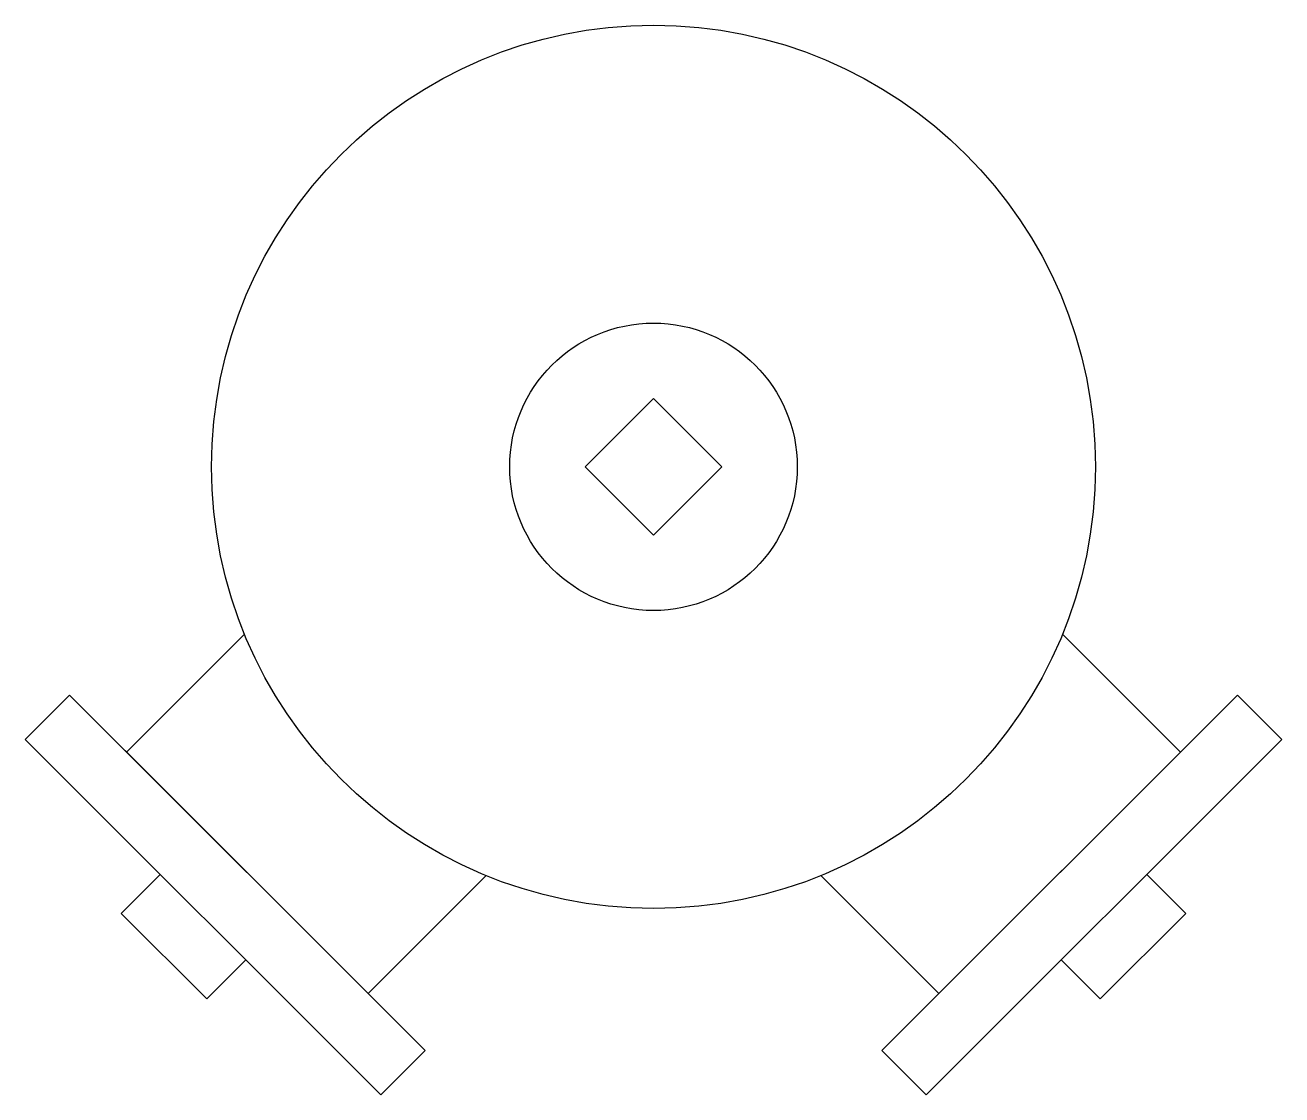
# Model space of a CAD drawing. Extents: x -1.05 to 1.05, y -1.05 to 0.74.
import ezdxf

# ---------------------------------------------------------------- set-up
doc = ezdxf.new("R2010")
doc.units = 0
doc.header["$MEASUREMENT"] = 0
doc.layers.add('C-WATR-STRC', color=5, linetype='Continuous')

msp = doc.modelspace()

# ---------------------------------------------------------------- linework, layer by layer
at = {"layer": 'C-WATR-STRC'}
for p, q in [((-0.6832, -0.2798), (-0.8803, -0.4768)), ((0.8803, -0.4768), (0.6832, -0.2798)), ((-1.0498, -0.4556), (-0.9757, -0.3815)), ((-0.9757, -0.3815), (-0.3815, -0.9757)), ((0.3815, -0.9757), (0.9757, -0.3815)), ((1.0498, -0.4556), (0.9757, -0.3815)), ((-1.0498, -0.4556), (-0.4556, -1.0498)), ((0.4556, -1.0498), (1.0498, -0.4556)), ((-0.8828, -0.4743), (-0.465, -0.8921)), ((0.4743, -0.8828), (0.8921, -0.465)), ((-0.8893, -0.7464), (-0.8241, -0.6812)), ((-0.4768, -0.8803), (-0.2798, -0.6832)), ((0.2798, -0.6832), (0.4768, -0.8803)), ((0.8241, -0.6812), (0.8893, -0.7464)), ((-0.7464, -0.8893), (-0.8893, -0.7464)), ((0.8893, -0.7464), (0.7464, -0.8893)), ((-0.6812, -0.8241), (-0.7464, -0.8893)), ((0.7464, -0.8893), (0.6812, -0.8241)), ((-0.4556, -1.0498), (-0.3815, -0.9757)), ((0.4556, -1.0498), (0.3815, -0.9757))]:
    msp.add_line(p, q, dxfattribs=at)
msp.add_lwpolyline([(0, -0.1144), (0.1144, 0), (0, 0.1144), (-0.1144, 0)], close=True, dxfattribs=at)
for radius in [0.7383, 0.2402]:
    msp.add_circle((0, 0), radius, dxfattribs=at)

doc.saveas('drawing.dxf')
